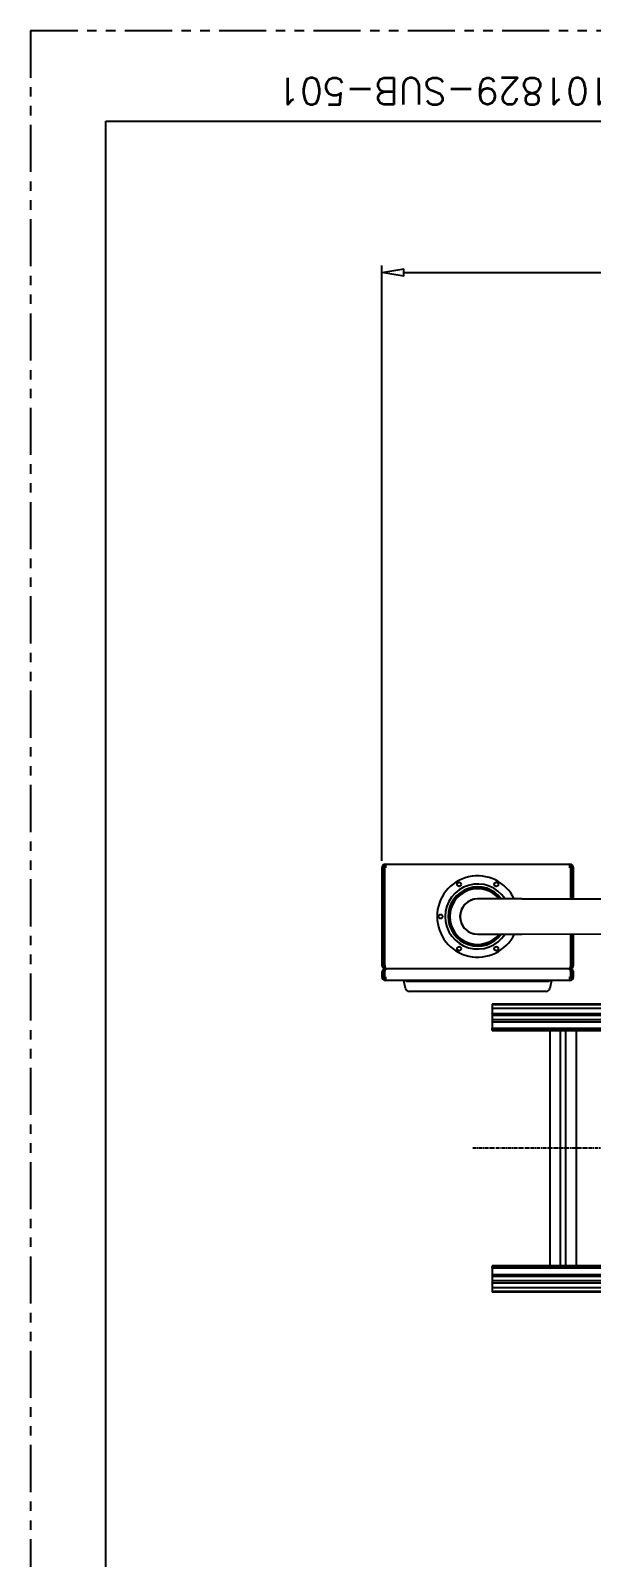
# Model space of a CAD drawing. Header units: millimetres. Extents: x 0 to 7722, y 0 to 5460.
# Drawn here: x 0 to 966, y 2829 to 5460 of the extents above; entities that cross this region are included whole.
import ezdxf

# ---------------------------------------------------------------- set-up
doc = ezdxf.new("R2010")
doc.units = ezdxf.units.MM
doc.header["$LTSCALE"] = 5
doc.linetypes.add('CENTER', pattern=[2, 1.25, -0.25, 0.25, -0.25])
doc.linetypes.add('PHANTOM', pattern=[2.5, 1.25, -0.25, 0.25, -0.25, 0.25, -0.25])
doc.layers.get('0').update_dxf_attribs({"linetype": 'CONTINUOUS'})
doc.layers.get('Defpoints').update_dxf_attribs({"linetype": 'CONTINUOUS'})
for name, color, linetype in [('1', 1, 'CENTER'), ('BORDER', 90, 'CONTINUOUS'), ('BORDER_TXT', 130, 'CONTINUOUS'), ('VIEW_BNDS', 253, 'PHANTOM')]:
    doc.layers.add(name, color=color, linetype=linetype)
doc.styles.add('BORDER_TXT', font='ROMANS')
doc.styles.add('DIM', font='romans.shx', dxfattribs={"width": 0.85})
doc.styles.get("Standard").update_dxf_attribs({"font": 'romans_2.shx', "width": 0.85, "bigfont": 'fhg.shx'})
doc.dimstyles.new('KOCPSM$0', dxfattribs={"dimtxt": 3, "dimasz": 2.5, "dimexe": 0.8, "dimexo": 0.8, "dimgap": 0.8, "dimtad": 1, "dimdsep": 46, "dimtxsty": 'DIM', "dimblk": 'CLOSEDBLANK', "dimcen": 0, "dimclrd": 4, "dimclre": 4, "dimclrt": 7, "dimazin": 2, "dimtfac": 1, "dimtmove": 0, "dimatfit": 3, "dimldrblk": 'CLOSEDBLANK', "dimfxl": 1, "dimarcsym": 0})

# ---------------------------------------------------------------- blocks, each defined once
blk = doc.blocks.new('A2-BORDER')
at = {"layer": 'BORDER'}
for p, q in [((10, 408), (584, 408)), ((10, 12), (10, 408))]:
    blk.add_line(p, q, dxfattribs=at)
at = {"layer": 'VIEW_BNDS'}
for q in [(594, 420), (0, 0)]:
    blk.add_line((0, 420), q, dxfattribs=at)
at = {"layer": 'BORDER_TXT', "style": 'BORDER_TXT'}
blk.add_attdef('PX-NUMBER', (92.14, 413.71), '', height=3.5, rotation=180, dxfattribs=at)
at = {"layer": 'BORDER_TXT'}
blk.add_attdef('VENDOR-JOB', (589, 12), '', height=3, rotation=90, dxfattribs=at)
blk = doc.blocks.new('_ClosedBlank')
at = {"color": 0, "linetype": 'ByBlock', "lineweight": -2}
for p, q in [((-1, 0.167), (0, 0)), ((-1, 0.167), (-1, -0.167)), ((0, 0), (-1, -0.167))]:
    blk.add_line(p, q, dxfattribs=at)
blk = doc.blocks.new('*D10')
at = {"color": 4, "linetype": 'ByBlock', "lineweight": -2, "transparency": 16777216}
for p, q in [((605.4, 4029.2), (605.4, 5055)), ((2190.4, 4539.5), (2190.4, 5055)), ((642.9, 5043), (2152.9, 5043))]:
    blk.add_line(p, q, dxfattribs=at)
at = {"layer": 'Defpoints', "color": 0, "transparency": 16777216}
for p in [(2190.4, 5043), (2190.4, 4527.5), (605.4, 4017.2)]:
    blk.add_point(p, dxfattribs=at)
at = {"color": 4, "lineweight": -2, "transparency": 16777216, "xscale": 37.5, "yscale": 37.5, "zscale": 37.5, "rotation": 180}
blk.add_blockref('_ClosedBlank', (605.4, 5043), dxfattribs=at)
at = {"color": 4, "lineweight": -2, "transparency": 16777216, "xscale": 37.5, "yscale": 37.5, "zscale": 37.5}
blk.add_blockref('_ClosedBlank', (2190.4, 5043), dxfattribs=at)
at = {"color": 7, "transparency": 16777216, "insert": (1397.9, 5077.5), "char_height": 45, "attachment_point": 5, "style": 'DIM'}
blk.add_mtext('1585', dxfattribs=at)

msp = doc.modelspace()

# ---------------------------------------------------------------- linework, layer by layer
for p, q in [((605.431, 4017.214), (605.431, 3849.214)), ((608.431, 4017.214), (605.431, 4017.214)), ((608.431, 4017.214), (608.431, 3849.214)), ((610.552, 4017.214), (611.431, 4017.214)), ((610.552, 3849.214), (610.552, 4017.214)), ((611.431, 4023.214), (929.431, 4023.214)), ((611.431, 4023.214), (611.431, 4017.214)), ((929.431, 4017.214), (929.431, 4023.214)), ((929.431, 4017.214), (930.31, 4017.214)), ((930.31, 4017.214), (930.31, 3963.595)), ((932.431, 4017.214), (932.431, 3963.596)), ((932.431, 4017.214), (935.431, 4017.214)), ((935.431, 3963.599), (935.431, 4017.214)), ((846.606, 3963.526), (770.407, 3963.464)), ((846.606, 3963.526), (1024.206, 3963.671)), ((770.456, 3902.964), (846.656, 3903.026)), ((846.656, 3903.026), (1024.256, 3903.171)), ((930.31, 3903.095), (930.31, 3849.214)), ((932.431, 3903.096), (932.431, 3849.214)), ((935.431, 3849.214), (935.431, 3903.099)), ((611.431, 3844.973), (611.431, 3843.214)), ((611.431, 3841.456), (611.431, 3843.214)), ((927.31, 3843.214), (613.552, 3843.214)), ((929.431, 3844.973), (929.431, 3843.214)), ((929.431, 3841.456), (929.431, 3843.214)), ((605.431, 3837.214), (605.431, 3829.214)), ((608.431, 3829.214), (605.431, 3829.214)), ((608.431, 3829.214), (608.431, 3837.214)), ((610.552, 3829.214), (610.552, 3837.214)), ((611.431, 3829.214), (610.552, 3829.214)), ((611.431, 3829.214), (611.431, 3823.214)), ((929.431, 3823.214), (611.431, 3823.214)), ((646.135, 3809.303), (643.431, 3823.214)), ((647.431, 3823.214), (647.431, 3821.214)), ((893.431, 3821.214), (647.431, 3821.214)), ((893.431, 3823.214), (893.431, 3821.214)), ((897.431, 3823.214), (894.727, 3809.303)), ((930.31, 3829.214), (929.431, 3829.214)), ((929.431, 3823.214), (929.431, 3829.214)), ((930.31, 3837.214), (930.31, 3829.214)), ((932.431, 3829.214), (932.431, 3837.214)), ((932.431, 3829.214), (935.431, 3829.214)), ((935.431, 3829.214), (935.431, 3837.214)), ((882.26, 3804.164), (658.602, 3804.164)), ((1137.931, 3782.027), (795.431, 3782.027)), ((795.431, 3782.027), (795.431, 3781.135)), ((1203.931, 3781.135), (795.431, 3781.135)), ((795.431, 3781.135), (795.431, 3774.504)), ((795.431, 3774.504), (795.431, 3766.483)), ((1109.593, 3774.504), (795.431, 3774.504)), ((795.431, 3766.183), (795.431, 3766.483)), ((795.431, 3766.183), (795.431, 3762.633)), ((795.431, 3766.183), (1107.931, 3766.183)), ((1107.931, 3762.633), (795.431, 3762.633)), ((795.431, 3762.633), (795.431, 3755.333)), ((795.431, 3755.333), (795.431, 3751.783)), ((1107.931, 3755.333), (795.431, 3755.333)), ((795.431, 3751.483), (795.431, 3751.783)), ((795.431, 3751.783), (1107.931, 3751.783)), ((795.431, 3751.483), (795.431, 3740.483)), ((1107.931, 3740.483), (795.431, 3740.483)), ((795.431, 3737.768), (795.431, 3740.483)), ((1107.931, 3737.768), (795.431, 3737.768)), ((795.431, 3737.768), (795.431, 3736.483)), ((1107.931, 3736.483), (795.431, 3736.483)), ((894.931, 3736.483), (894.931, 3331.483)), ((912.431, 3736.483), (912.431, 3331.483)), ((922.431, 3331.483), (922.431, 3736.483)), ((939.931, 3736.483), (939.931, 3331.483)), ((1107.931, 3331.483), (795.431, 3331.483)), ((795.431, 3331.483), (795.431, 3330.198)), ((1107.931, 3330.198), (795.431, 3330.198)), ((795.431, 3327.483), (795.431, 3330.198)), ((1107.931, 3327.483), (795.431, 3327.483)), ((795.431, 3327.483), (795.431, 3316.483)), ((795.431, 3316.183), (795.431, 3316.483)), ((795.431, 3316.183), (795.431, 3312.633)), ((795.431, 3316.183), (1107.931, 3316.183)), ((1107.931, 3312.633), (795.431, 3312.633)), ((795.431, 3312.633), (795.431, 3305.333)), ((795.431, 3305.333), (795.431, 3301.783)), ((1107.931, 3305.333), (795.431, 3305.333)), ((795.431, 3301.483), (795.431, 3301.783)), ((795.431, 3301.783), (1107.931, 3301.783)), ((795.431, 3301.483), (795.431, 3293.463)), ((1109.593, 3293.463), (795.431, 3293.463)), ((795.431, 3293.463), (795.431, 3286.832)), ((795.431, 3286.832), (795.431, 3285.939)), ((1203.931, 3286.832), (795.431, 3286.832)), ((993.62, 3285.939), (795.431, 3285.939))]:
    msp.add_line(p, q)
for centre in [(738.431, 3988.64), (802.431, 3988.64), (706.431, 3933.214), (738.431, 3877.789), (802.431, 3877.789)]:
    msp.add_circle(centre, 3.5)
for centre, radius, start, end in [((611.431, 4017.214), 6, 90, 180), ((611.431, 4017.214), 3, 90, 180), ((770.431, 3933.214), 70, 25.6503, 334.443043), ((929.431, 4017.214), 6, 0, 90), ((929.431, 4017.214), 3, 0, 90), ((770.431, 3933.214), 56, 32.742467, 327.350876), ((770.431, 3933.214), 51, 36.426626, 323.666717), ((770.431, 3933.214), 50, 37.275514, 322.81783), ((770.431, 3933.214), 48, 39.112166, 320.981177), ((770.431, 3933.214), 30.5, 82.705679, 277.387665), ((770.431, 3933.214), 30.25, 90.046672, 270.046672), ((611.431, 3829.214), 6, 180, 270), ((611.431, 3829.214), 3, 180, 270), ((929.431, 3829.214), 6, 270, 0), ((929.431, 3829.214), 3, 270, 0), ((652.369, 3810.514), 6.35, 191, 270), ((888.494, 3810.514), 6.35, 270, 349)]:
    msp.add_arc(centre, radius, start, end)
for points, knots in [([(605.431, 3849.214), (605.431, 3848.317), (605.637, 3847.421), (606.026, 3846.613), (606.415, 3845.804), (606.989, 3845.083), (607.691, 3844.524), (608.743, 3843.686), (610.085, 3843.214), (611.431, 3843.214)], [0, 0, 0, 0, 0.44879895, 0.44879895, 0.44879895, 0.8975979, 0.8975979, 0.8975979, 1.57079633, 1.57079633, 1.57079633, 1.57079633]), ([(611.431, 3843.214), (610.085, 3843.214), (608.743, 3842.742), (607.691, 3841.904), (606.989, 3841.346), (606.415, 3840.624), (606.026, 3839.816), (605.637, 3839.007), (605.431, 3838.112), (605.431, 3837.214)], [-1.57079633, -1.57079633, -1.57079633, -1.57079633, -0.8975979, -0.8975979, -0.8975979, -0.44879895, -0.44879895, -0.44879895, 0, 0, 0, 0]), ([(610.944, 3846.254), (610.739, 3846.288), (610.535, 3846.343), (609.973, 3846.564), (609.618, 3846.785), (609.185, 3847.218), (609.068, 3847.357), (608.878, 3847.632), (608.801, 3847.763), (608.637, 3848.1), (608.56, 3848.314), (608.457, 3848.759), (608.431, 3848.985), (608.431, 3849.214)], [-0.50210734, -0.50210734, -0.50210734, -0.50210734, -0.415217263, -0.415217263, -0.255642367, -0.255642367, -0.191183001, -0.191183001, -0.140544617, -0.140544617, -0.068769072, -0.068769072, 0, 0, 0, 0]), ([(613.552, 3843.214), (613.104, 3843.214), (612.656, 3843.419), (612.252, 3843.808), (611.848, 3844.197), (611.487, 3844.772), (611.208, 3845.473), (610.789, 3846.525), (610.552, 3847.868), (610.552, 3849.214)], [-1.57079633, -1.57079633, -1.57079633, -1.57079633, -1.12199738, -1.12199738, -1.12199738, -0.67319843, -0.67319843, -0.67319843, 0, 0, 0, 0]), ([(610.552, 3849.214), (610.552, 3848.317), (610.655, 3847.421), (610.85, 3846.613), (610.879, 3846.491), (610.911, 3846.371), (610.944, 3846.254)], [0, 0, 0, 0, 0.448798951, 0.448798951, 0.448798951, 0.51628777, 0.51628777, 0.51628777, 0.51628777]), ([(610.552, 3837.214), (610.552, 3838.112), (610.655, 3839.007), (610.85, 3839.816), (611.045, 3840.624), (611.331, 3841.346), (611.682, 3841.904), (612.209, 3842.742), (612.879, 3843.214), (613.552, 3843.214)], [0, 0, 0, 0, 0.44879895, 0.44879895, 0.44879895, 0.8975979, 0.8975979, 0.8975979, 1.57079633, 1.57079633, 1.57079633, 1.57079633]), ([(930.31, 3849.214), (930.31, 3848.317), (930.207, 3847.421), (930.012, 3846.613), (929.818, 3845.804), (929.531, 3845.083), (929.18, 3844.524), (928.654, 3843.686), (927.983, 3843.214), (927.31, 3843.214)], [0, 0, 0, 0, 0.44879895, 0.44879895, 0.44879895, 0.8975979, 0.8975979, 0.8975979, 1.57079633, 1.57079633, 1.57079633, 1.57079633]), ([(927.31, 3843.214), (927.983, 3843.214), (928.654, 3842.742), (929.18, 3841.904), (929.531, 3841.346), (929.818, 3840.624), (930.012, 3839.816), (930.207, 3839.007), (930.31, 3838.112), (930.31, 3837.214)], [-1.57079633, -1.57079633, -1.57079633, -1.57079633, -0.8975979, -0.8975979, -0.8975979, -0.44879895, -0.44879895, -0.44879895, 0, 0, 0, 0]), ([(929.431, 3843.214), (930.329, 3843.214), (931.224, 3843.419), (932.033, 3843.808), (932.842, 3844.197), (933.562, 3844.772), (934.122, 3845.473), (934.961, 3846.525), (935.431, 3847.868), (935.431, 3849.214)], [-1.57079633, -1.57079633, -1.57079633, -1.57079633, -1.12199738, -1.12199738, -1.12199738, -0.67319843, -0.67319843, -0.67319843, 0, 0, 0, 0]), ([(935.431, 3837.214), (935.431, 3838.112), (935.226, 3839.007), (934.836, 3839.816), (934.447, 3840.624), (933.873, 3841.346), (933.172, 3841.904), (932.119, 3842.742), (930.778, 3843.214), (929.431, 3843.214)], [0, 0, 0, 0, 0.44879895, 0.44879895, 0.44879895, 0.8975979, 0.8975979, 0.8975979, 1.57079633, 1.57079633, 1.57079633, 1.57079633]), ([(929.919, 3846.254), (929.972, 3846.263), (930.024, 3846.273), (930.286, 3846.331), (930.492, 3846.4), (930.822, 3846.552), (930.949, 3846.622), (931.24, 3846.813), (931.402, 3846.942), (931.822, 3847.362), (932.025, 3847.667), (932.252, 3848.171), (932.319, 3848.373), (932.408, 3848.79), (932.431, 3849.001), (932.431, 3849.214)], [0.069009222, 0.069009222, 0.069009222, 0.069009222, 0.091624036, 0.091624036, 0.181159393, 0.181159393, 0.238879138, 0.238879138, 0.317352098, 0.317352098, 0.457574539, 0.457574539, 0.540721572, 0.540721572, 0.620730677, 0.620730677, 0.620730677, 0.620730677]), ([(610.944, 3840.174), (610.739, 3840.141), (610.535, 3840.085), (609.973, 3839.865), (609.618, 3839.644), (609.185, 3839.211), (609.068, 3839.072), (608.878, 3838.796), (608.801, 3838.666), (608.637, 3838.329), (608.56, 3838.115), (608.457, 3837.67), (608.431, 3837.444), (608.431, 3837.214)], [0.06891063, 0.06891063, 0.06891063, 0.06891063, 0.156167258, 0.156167258, 0.316611579, 0.316611579, 0.381422171, 0.381422171, 0.43233642, 0.43233642, 0.504502953, 0.504502953, 0.573646636, 0.573646636, 0.573646636, 0.573646636]), ([(929.919, 3840.174), (930.124, 3840.141), (930.327, 3840.085), (930.889, 3839.865), (931.244, 3839.644), (931.677, 3839.211), (931.795, 3839.072), (931.984, 3838.796), (932.061, 3838.666), (932.225, 3838.329), (932.302, 3838.115), (932.405, 3837.67), (932.431, 3837.444), (932.431, 3837.214)], [-0.502010764, -0.502010764, -0.502010764, -0.502010764, -0.415217606, -0.415217606, -0.25564251, -0.25564251, -0.191183037, -0.191183037, -0.14054463, -0.14054463, -0.068769079, -0.068769079, 0, 0, 0, 0]), ([(930.07, 3839.56), (930.052, 3839.646), (930.033, 3839.731), (930.012, 3839.816), (930.007, 3839.839), (930.001, 3839.861), (929.996, 3839.884)], [0.4019421869, 0.4019421869, 0.4019421869, 0.4019421869, 0.4487989505, 0.4487989505, 0.4487989505, 0.4613573865, 0.4613573865, 0.4613573865, 0.4613573865]), ([(654.181, 3804.164), (653.621, 3804.164), (653.152, 3804.164), (652.839, 3804.164), (652.525, 3804.164), (652.431, 3804.164), (652.369, 3804.164)], [0, 0, 0, 0, 0.383592138, 0.383592138, 0.383592138, 0.767190103, 0.767190103, 0.767190103, 0.767190103]), ([(658.602, 3804.164), (657.796, 3804.164), (656.964, 3804.164), (656.2, 3804.164), (655.435, 3804.164), (654.741, 3804.164), (654.181, 3804.164)], [5.515995204, 5.515995204, 5.515995204, 5.515995204, 5.899593169, 5.899593169, 5.899593169, 6.283185307, 6.283185307, 6.283185307, 6.283185307]), ([(886.682, 3804.164), (886.121, 3804.164), (885.427, 3804.164), (884.663, 3804.164), (883.898, 3804.164), (883.067, 3804.164), (882.26, 3804.164)], [0, 0, 0, 0, 0.383592138, 0.383592138, 0.383592138, 0.767190103, 0.767190103, 0.767190103, 0.767190103]), ([(888.494, 3804.164), (888.431, 3804.164), (888.337, 3804.164), (888.024, 3804.164), (887.71, 3804.164), (887.242, 3804.164), (886.682, 3804.164)], [5.515995204, 5.515995204, 5.515995204, 5.515995204, 5.899593169, 5.899593169, 5.899593169, 6.283185307, 6.283185307, 6.283185307, 6.283185307])]:
    msp.add_open_spline(points, degree=3, knots=knots)
at = {"layer": '1'}
msp.add_line((2438.264, 3533.983), (760.753, 3533.983), dxfattribs=at)

# ---------------------------------------------------------------- block references
ref = msp.add_blockref('A2-BORDER', (0, 0), dxfattribs=dict(xscale=13, yscale=13, zscale=13))
ref.add_attrib('PX-NUMBER', 'SH-TL101829-SUB-501', (1197.765, 5378.295), dxfattribs={"layer": 'BORDER_TXT', "height": 45.5, "rotation": 180, "style": 'BORDER_TXT'})

# ---------------------------------------------------------------- dimensions: what is measured, and where the dimension line sits
dim = msp.add_linear_dim(base=(2190.431, 5043.009), p1=(605.431, 4017.214), p2=(2190.431, 4527.483), dimstyle='KOCPSM$0', override={"dimscale": 15, "dimfxl": 0.8, "dimarcsym": 1})
dim.commit()
dim.dimension.update_dxf_attribs({"geometry": '*D10', "text_midpoint": (1397.931, 5077.509)})

doc.saveas('drawing.dxf')
